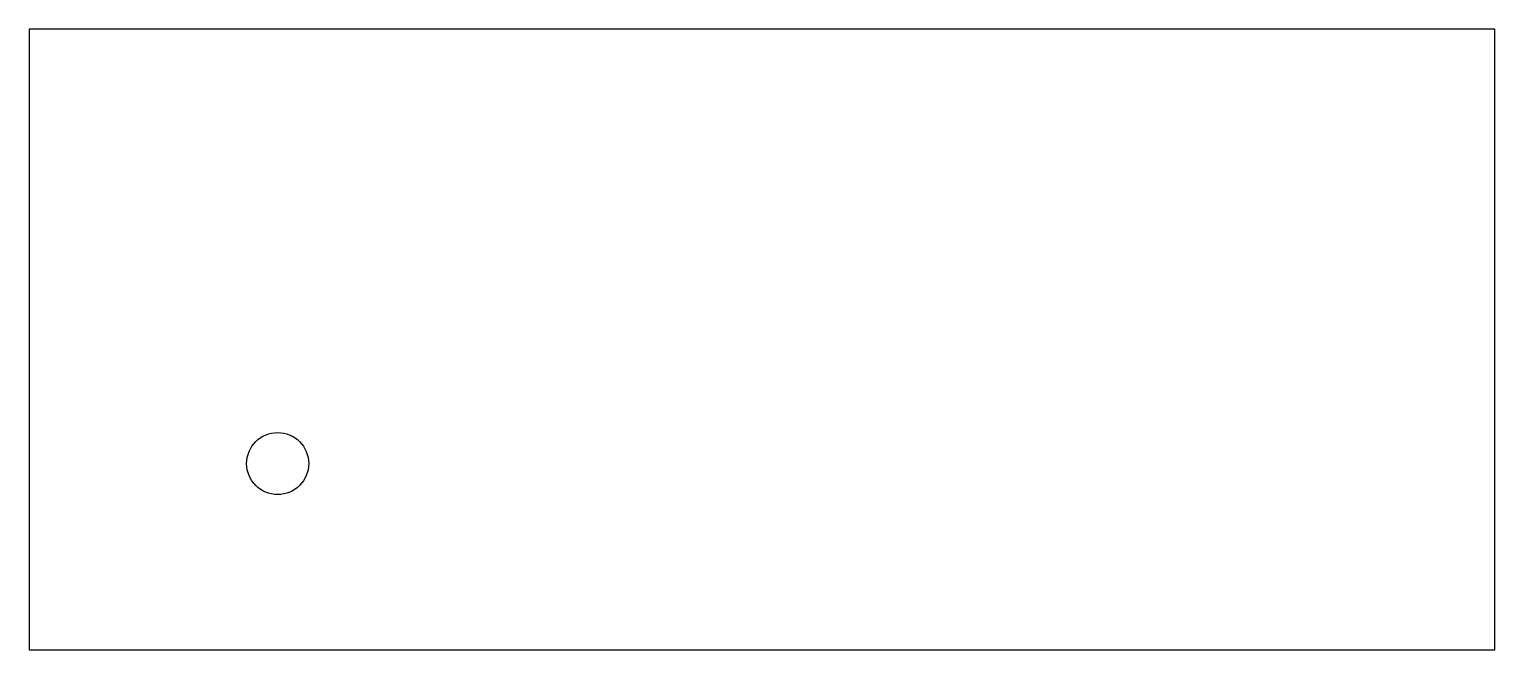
# Model space of a CAD drawing. Header units: millimetres. Extents: x -226 to -108, y 0 to 50.
import ezdxf

# ---------------------------------------------------------------- set-up
doc = ezdxf.new("R2010")
doc.units = ezdxf.units.MM
doc.layers.get('0').update_dxf_attribs({"linetype": 'CONTINUOUS'})

msp = doc.modelspace()

# ---------------------------------------------------------------- linework, layer by layer
msp.add_lwpolyline([(-226.13, 0), (-108.13, 0), (-108.13, 50), (-226.13, 50)], close=True)
msp.add_circle((-206.13, 15), 2.5)

doc.saveas('drawing.dxf')
